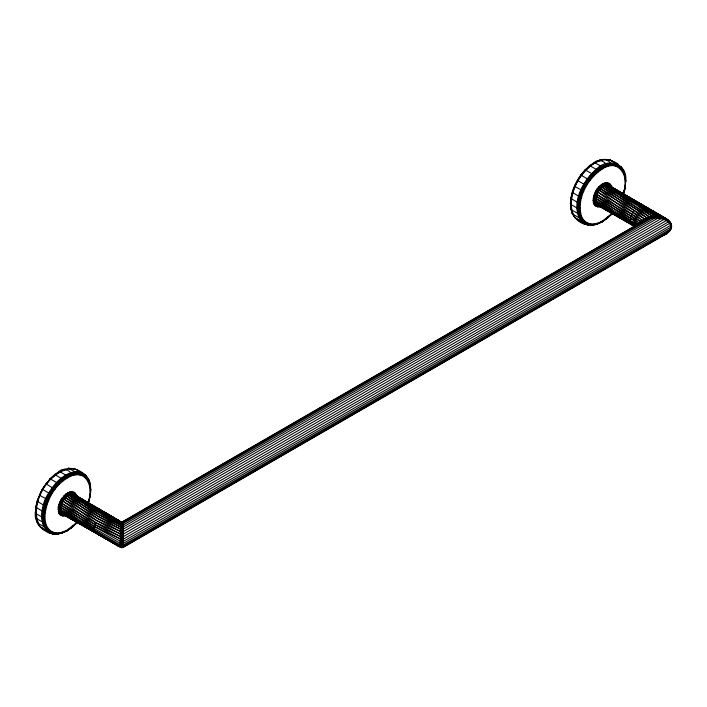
<?xml version="1.0" encoding="UTF-8"?>
<svg xmlns="http://www.w3.org/2000/svg" width="707" height="707" viewBox="0 0 707 707"><rect width="100%" height="100%" fill="white"/><g stroke="black" fill="none" stroke-linecap="round" stroke-linejoin="round"><path stroke-width="1.06" d="M76.771 496.341L75.357 493.212L72.741 491.71L72.556 492.867L73.334 494.211L120.172 521.439L121.445 521.625L121.498 547.669L123.442 547.298L666.374 233.84L670.236 230.447L671.35 227.937L669.838 230.765L123.389 546.255L120.323 546.264L61.341 512.513L58.743 513.061C59.83 515.739 63.082 516.64 65.645 515.606M90.036 494.953L88.923 501.493L88.348 501.758C93.89 490.331 87.571 469.51 71.893 475.705C55.977 482.563 45.769 499.876 44.903 516.861L41.651 516.87L35.995 513.6L35.58 512.062M90.072 490.791L90.717 489.642L90.081 488.908M571.07 202.803L570.425 203.536L570.876 209.078L572.476 213.956L579.139 217.8L581.693 216.934C576.019 198.791 587.446 178.738 602.558 168.832C619.571 157.334 630.087 178.553 623.424 192.843C625.872 189.971 625.156 184.447 625.792 180.718L625.147 179.993M625.138 181.867L625.792 180.718M611.034 187.47L611.387 187.77L610.636 186.586L668.362 220.186L668.76 221.671L123.407 536.613L120.296 536.613L59.618 502.297L58.204 507.052L58.743 513.061M634.515 226.434L598.166 205.622C591.609 198.791 600.437 183.475 609.628 185.747L666.383 218.746L670.439 222.519L671.65 226.496L671.137 228.688L123.371 545.026L120.349 545.026L60.873 511.02L58.204 511.32M78.344 497.251C68.862 485.656 52.672 509.146 64.328 514.996L120.296 547.024L123.407 547.024L668.362 232.4C678.8 218.976 651.969 214.495 644.227 220.557L122.815 521.501L122.868 547.536L122.903 546.608M71.893 475.705C71.442 470.288 62.676 467.053 58.893 471.684L58.584 472.612M606.959 166.79C606.518 161.373 597.751 158.138 593.96 162.76L593.65 163.688M72.741 491.71L69.33 492.045L70.011 494.175L120.128 523.268L123.495 523.277L652.596 217.703L652.817 216.863L652.146 216.112L602.32 187.408L600.711 185.252C603.946 181.734 611.202 181.681 611.838 187.417L611.493 187.788C603.769 170.67 582.17 208.079 600.862 206.214M604.405 183.122L605.484 185.579L658.261 216.121L658.933 216.872L658.703 217.712L123.513 526.803L120.146 526.803L67.245 496.323L65.645 494.175L69.33 492.045M122.134 521.934C123.911 521.421 120.102 522.385 119.395 520.776L74.562 494.67C65.371 492.399 56.542 507.714 63.1 514.537L121.498 547.669M123.31 522.376L123.389 521.262L123.469 547.077L122.885 547.315M35.35 512.875L35.801 506.892L37.718 500.75M35.845 508.784L36.437 506.389L36.26 508.519M90.116 493.999L90.496 489.244L89.612 483.721C87.977 474.132 77.576 468.034 68.402 468.29L67.501 469.006M88.737 501.67L90.266 495.625L90.717 489.642M579.97 207.946L577.301 208.194L570.637 204.35L571.503 197.465M600.711 206.691C588.074 208.477 593.659 189.211 600.711 185.252M625.341 183.175L625.386 178.261M624.705 187.205L625.562 181.531L625.121 176.591L623.309 170.352L625.333 176.096L624.705 177.033M120.773 521.492L120.826 547.536L120.764 546.608M66.37 531.045L71.478 527.82L76.188 523.56L76.126 522.933L67.483 529.905L67.174 530.833L65.866 530.851M606.146 218.878L611.255 214.645L611.202 214.009L601.436 222.131L609.16 216.077M71.107 491.639L71.928 494.158L120.146 522.12L123.469 522.12L649.671 218.224L649.229 216.651L600.8 188.813L598.935 186.904M76.126 474.742L75.605 472.099L68.402 468.29M606.182 182.724L607.004 185.234L661.655 217.014L666.789 219.073L668.981 220.893M611.202 165.827C611.635 160.356 602.62 157.855 598.555 160.63L598.06 161.647M671.137 228.688C672.198 225.94 671.411 222.051 668.371 220.973M55.941 474.432L49.941 479.585L49.888 478.948L54.996 474.724L61.659 478.568L63.082 480.795M590.009 180.471L580.907 175.053L584.954 170.034L590.071 165.8L596.726 169.645L598.149 171.872M45.336 511.523L42.694 511.408L35.81 507.219L37.144 501.024L42.243 489.253L50.109 478.851L57.126 482.766L58.849 484.728M89.807 495.952L88.198 503.481M580.412 202.609L577.76 202.494L571.106 198.64L572.785 191.836M571.106 198.64C574.164 182.671 584.07 166.817 599.483 160.365M623.963 191.049L625.103 186.029M623.804 192.746L625.333 186.374L625.121 186.993M80.032 474.901C81.172 471.074 75.004 468.114 71.973 468.714M607.817 182.786L607.764 184.5L608.4 185.287L662.742 216.846L624.891 194.867L607.004 185.234M615.108 165.986C616.097 158.854 602.664 158.28 598.555 160.63M62.994 470.57L63.913 469.307M67.483 529.905L63.082 531.947C51.735 539.644 33.362 526.264 35.35 512.46M602.558 220.982L598.149 223.023L597.221 224.287L591.671 225.153M88.234 479.275L88.923 480.689L88.348 481.803M623.424 172.879L623.998 171.766C613.526 154.391 591.547 172.437 585.599 185.119C577.584 196.608 572.953 224.667 593.235 225.047L593.915 223.986L598.149 223.023M63.869 516.013L64.841 514.926C51.567 512.336 66.891 485.78 75.773 495.987L76.232 494.6M613.305 213.921L633.932 225.887L599.395 206.073C587.04 202.388 602.09 177.157 610.839 187.063L611.299 185.676M65.645 494.175L62.525 498.082L95.578 522.446L94.243 528.421L95.578 532.857L118.882 546.511M46.627 505.894L44.064 505.39L37.171 501.263L39.804 495.041M88.163 503.269L88.905 501.254M581.693 196.97L579.139 196.466L572.237 192.339L574.879 186.118M623.274 194.558L623.998 192.578M74.182 492.24L73.961 493.893L75.569 495.501L108.745 514.837L71.928 494.158M83.453 476.164C85.317 471.763 77.752 471.693 75.128 471.71C63.33 473.602 54.66 483.27 48.739 493C39.813 504.869 36.331 535.155 57.674 534.218L58.849 532.91L63.082 531.947M609.248 183.316L609.027 184.978L609.628 185.747L637.299 202.547M618.528 167.25C620.198 162.327 611.688 161.532 608.727 159.694C597.521 158.403 588.215 167.011 581.826 175.221C568.684 191.023 563.523 225.18 592.74 225.303L593.235 225.047M67.483 477.746L66.37 475.307L59.255 471.472L54.298 474.857L49.826 479.205M66.82 531.045L71.769 527.661L76.241 523.313M602.558 168.832L601.436 166.392L594.322 162.557L589.373 165.933L584.901 170.281M601.887 222.122L606.836 218.737L611.316 214.389M44.903 516.861L45.336 521.704L43.374 522.358L36.03 518.434L36.437 516.561M84.115 474.644C87.721 476.412 91.362 482.262 89.639 485.956M598.935 207.098L599.907 206.011M58.027 509.287L60.722 509.279L120.349 543.374L123.363 543.374L671.438 226.859C668.142 215.343 650.378 215.211 642.318 221.954L642.928 220.858L641.523 219.718L639.243 223.12L640.012 223.562M48.712 500.185L39.38 495.209L42.34 489.306L45.973 483.791L54.943 489.385M59.618 502.297L62.234 497.781M580.88 174.894C574.809 183.352 570.567 193.426 570.416 203.952L570.637 204.35M583.779 191.261L574.446 186.295L581.039 174.868M75.357 493.212L75.216 495.192M86.263 478.498C88.278 474.98 82.118 473.142 79.776 472.267C70.921 471.074 63.029 476.792 57.126 482.766C45.946 495.174 34.334 519.177 49.296 532.742L51.523 531.487L54.943 532.751L58.849 532.91M610.424 184.297L610.282 186.268C600.844 180.418 588.958 201.424 599.395 206.073L635.301 226.585M621.338 169.583L621.506 167.188L617.299 164.634M641.293 223.235L640.887 221.795L596.408 196.422L593.818 195.777M670.439 230.075L666.374 233.84L663.97 235.024M671.438 226.859L670.749 223.598M668.981 231.702L664.386 234.689L667.01 233.124M62.234 515.951L62.923 515.085L64.328 514.996L95.578 532.857L62.083 513.697L60.537 513.697L59.618 514.44M54.943 532.751L53.538 534.059C24.374 522.049 61.712 457.376 86.696 476.633M597.3 207.027L598.458 205.949M593.915 223.986L590.009 223.836L588.03 225.171L583.708 222.811M123.345 521.58L646.985 219.082L646.552 217.535L633.932 210.306C630.626 214.654 627.798 223.704 634.488 226.355M571.088 197.686L570.876 198.305M60.793 515.421L62.119 514.396L63.1 514.537L94.844 531.655L118.838 546.193M595.868 206.497L596.681 205.675L598.166 205.622L635.566 225.948M590.009 223.836L586.589 222.564L584.989 223.792L583.814 223.624L574.711 217.482L572.237 213.47L570.876 208.583L570.425 203.536M46.035 484.251L50.109 478.851M75.605 523.595L77.346 522.013M77.54 521.943L75.967 523.657M580.907 175.053L585.175 169.936L592.201 173.842L593.915 175.804M610.671 214.672L612.642 212.798M612.616 213.019L611.034 214.742M640.887 221.795C647.073 214.513 659.012 214.407 666.789 219.073M641.284 222.104C646.048 216.209 654.709 215.458 661.655 217.014L661.231 218.587L123.495 529.039L120.172 529.039L65.724 497.737L63.869 495.819M641.496 222.475C647.647 215.37 659.145 215.308 667.01 219.462L666.374 220.584L123.442 534.05L120.252 534.05L60.793 499.964M602.567 160.082L602.974 159.632M668.981 231.304L670.236 229.315M45.336 521.704L46.627 525.849L48.712 529.154C44.629 532.663 38.788 526.123 37.171 522.385L37.144 521.828L39.318 525.266M594.684 205.525L595.603 204.783L597.159 204.783L636.636 225.303M581.693 216.934L583.779 220.239L582.674 221.132L580.801 221.132C570.302 203.669 582.515 181.31 596.213 169.273C607.587 157.263 627.657 163.176 625.792 181.133M71.071 527.793L73.334 525.69M586.421 169.353L589.231 166.269L593.73 163.158L598.237 161.063M606.562 160.242C609.001 158.112 612.695 161.373 614.657 162.919M46.627 525.849L44.064 526.715L37.833 523.242L35.801 517.497M593.818 204.137L596.408 203.589L637.997 224.419M642.928 221.256C650.723 215.343 663.679 215.485 670.439 222.908L123.389 539.087L120.323 539.087L61.341 505.337L58.743 504.692M642.716 221.627L644.855 219.842L644.218 218.719L595.868 191.04M600.932 221.927L602.505 220.84M593.279 202.396L595.948 202.105L612.43 209.864L595.948 198.446L593.279 198.137M580.412 212.78L577.186 213.134L571.53 209.873L570.876 208.583M89.639 496.128L90.054 495.907C95.445 467.265 65.344 470.093 54.58 489.023C45.354 500.158 35.385 532.53 58.575 533.511M64.417 469.28C46.105 477.375 33.883 498.541 36.03 518.434M63.17 469.987L58.663 472.073L54.174 475.652M596.213 224.119L600.49 222.564M602.249 221.91L596.726 224.313M61.138 533.043L65.424 531.487M67.174 530.833L61.659 533.228M593.093 200.373L595.789 200.364L630.414 220.124L596.408 196.422M122.788 521.81L123.425 521.448M599.103 160.869L600.835 160.48M592.572 224.95L597.972 223.606L602.479 221.521L606.959 217.942M592.201 225.339L597.654 224.039M63.489 469.554L68.941 468.255M64.037 469.793L65.769 469.395M65.786 515.129C48.368 517.011 66.078 482.572 75.914 495.041M57.506 533.865L62.905 532.53L67.404 530.444L71.893 526.856M62.587 532.963L56.595 534.068M58.204 507.052L60.873 507.361L120.349 541.368L123.371 541.368L670.74 225.347L671.137 223.907M122.205 547.66L122.161 521.819L122.841 521.686M121.445 521.81L122.161 521.819M599.492 206.223C585.75 203.536 601.63 176.034 610.821 186.604M593.641 224.596C573.748 224.225 578.291 196.705 586.156 185.437C591.98 172.994 613.543 155.301 623.804 172.349M73.661 468.608C48.589 468.661 27.591 505.045 40.069 526.786M64.425 515.138C50.674 512.46 66.555 484.949 75.755 495.519M58.168 533.962C37.878 533.591 42.517 505.523 50.533 494.034C56.472 481.352 78.459 463.306 88.923 480.689M54.501 533.988L52.415 533.909L50.524 532.813M121.48 547.448L118.935 546.343M594.684 193.382L641.523 219.718L632.73 212.162L600.8 188.813M638.014 224.614L630.564 221.865L595.948 202.105M607.605 159.535L611.838 160.86L613.34 162.097M618.501 164.704C592.934 155.832 563.903 206.108 584.371 223.819M579.537 220.655L574.711 217.482L572.21 212.904L571.353 208.936M580.907 221.379L578.158 220.363L574.446 216.961M588.604 225.135C559.449 213.134 596.788 148.461 621.762 167.709M72.529 468.458L77.328 469.969L79.591 471.843M42.243 527.696L42.641 528.889L44.47 529.57M45.84 530.303L42.641 528.889M70.408 494.502L107.764 513.989L118.537 520.555L109.638 515.359M636.503 225.639L631.015 223.368L596.408 203.589M118.997 528.368L97.76 518.593L64.328 499.407M118.935 530.763L96.567 520.458L65.724 497.737M119.068 526.176L99.13 516.941L68.826 495.227L67.483 492.903M95.578 522.446L118.882 533.264M60.873 511.02L76.807 518.47L60.873 507.361M119.138 524.276L100.615 515.553L84.822 504.471L119.28 521.616M118.838 535.782L94.844 524.488L63.1 501.29M635.46 226.328L597.159 204.783M118.803 538.213L94.393 526.503L62.083 503.287M102.162 514.475L119.209 522.738M61.341 512.513L94.243 528.421L61.341 505.337M605.484 185.579L642.725 205.224L660.091 216.015M62.083 513.697L94.393 530.162L118.803 545.389M119.342 520.953L68.826 495.227L120.128 524.85L123.513 524.85L655.645 217.535L655.875 216.687L655.195 215.927L603.902 186.312L602.558 183.979M90.646 529.773L103.558 537.32M105.484 538.363L107.42 539.406M109.346 540.457L113.208 542.543M656.299 213.558L666.957 219.373M106.563 513.512L119.395 520.776M608.4 185.287L665.057 217.977M73.334 494.211L108.745 514.837M595.948 198.446L639.243 223.12L631.015 216.192L598.166 192.366M597.3 188.857L633.932 210.306L643.432 218.269M97.76 534.183L118.016 545.813L75.79 521.342M577.319 180.338L586.589 185.685M42.34 489.306L51.523 494.608M119.439 521.103L120.234 521.572L120.208 547.077M74.562 494.67L97.787 508.722M624.732 220.204L626.57 221.344M628.408 222.475L633.932 225.887M609.734 211.702L611.52 212.807M71.221 518.478L73.051 519.627M610.636 186.586L613.358 188.292M615.17 189.423L616.981 190.554M80.2 498.408L82.975 500.158M84.831 501.325L86.678 502.483M657.227 215.52L641.355 205.154L603.902 186.312L635.293 208.653L645.747 217.076M109.647 515.43L113.217 517.78M654.24 215.379L639.87 205.472L620.437 195.866L648.39 216.174M633.932 210.306L602.32 187.408M638.324 206.188L651.262 215.6M597.159 194.372L630.564 218.216L638.112 224.278M67.245 496.323L97.76 518.593L120.208 531.496L123.469 531.487L663.97 219.435L664.615 218.286L663.97 217.553M599.395 190.492L631.74 214.15L640.118 221.353M583.779 220.239L586.589 222.564M48.712 529.154L51.523 531.487M39.38 525.884L42.349 528.35M668.362 220.186L670.439 222.519M621.064 166.808L623.972 171.209M90.036 484.074L90.717 490.057M572.237 213.47L572.476 213.956M88.667 479.638L90.266 485.011M624.873 176.883L624.679 174.806L625.333 176.096M570.646 203.139L571.106 209.519"/></g></svg>
